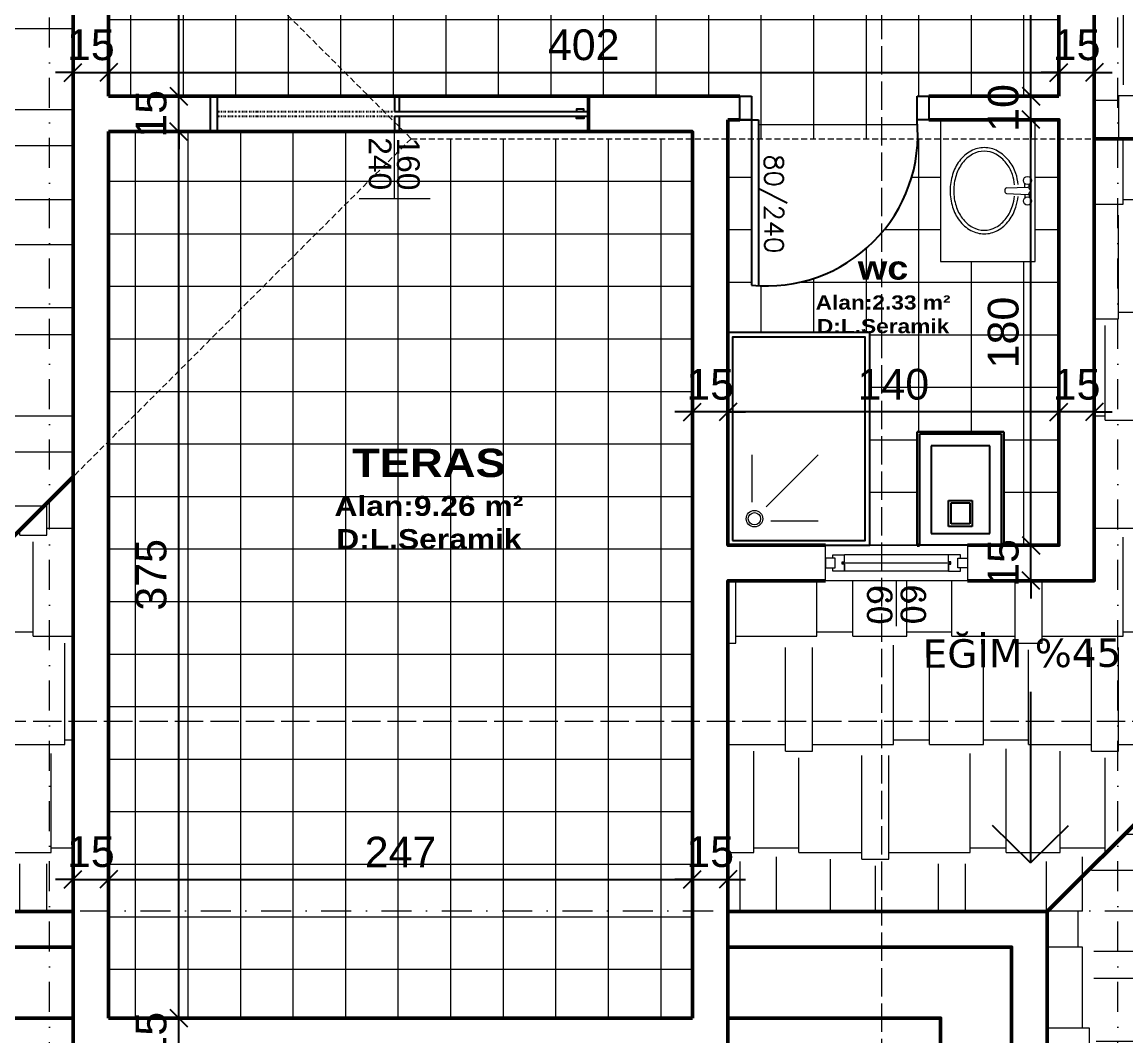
# Model space of a CAD drawing. Header units: millimetres. Extents: x 14753 to 45183, y 5640 to 19518.
# Drawn here: x 23645.9 to 24112.8, y 18439 to 18867.9 of the extents above; entities that cross this region are included whole.
import ezdxf

# ---------------------------------------------------------------- set-up
doc = ezdxf.new("R2010")
doc.units = ezdxf.units.MM
for name, pattern in [('ACAD_ISO02W100', [15, 12, -3]), ('Dash dot', [1.4, 0.6, -0.4, 0, -0.4]), ('DASHDOT', [25.4, 12.7, -6.35, 0, -6.35]), ('HIDDEN', [0.375, 0.25, -0.125])]:
    doc.linetypes.add(name, pattern=pattern)
for name, color, linetype, lineweight in [('Duvar', 1, 'Continuous', 50), ('GORUNUS_6_TWA', 69, 'Continuous', 9), ('Görüneyen', 250, 'HIDDEN', 0), ('k aks', 44, 'DASHDOT', 18), ('k dis olcu', 43, 'Continuous', 18), ('k ic olcu', 254, 'Continuous', 18), ('k pencere', 4, 'Continuous', 25), ('k tarama', 252, 'Continuous', 9), ('k ıslak mekan tarama', 252, 'Continuous', 9), ('kesiklii çizgi', 244, 'ACAD_ISO02W100', 5)]:
    doc.layers.add(name, color=color, linetype=linetype, lineweight=lineweight)
for name, color, linetype in [('kapı', 11, 'Continuous'), ('pencere', 2, 'Continuous'), ('Standart', 7, 'Continuous'), ('tefriş', 140, 'Continuous'), ('YAzı', 7, 'Continuous')]:
    doc.layers.add(name, color=color, linetype=linetype)
doc.styles.add('OLCU', font='romans.shx')
doc.styles.add('ROMANT', font='arial.ttf', dxfattribs={"width": 0.8, "height": 0.125})
doc.styles.get("Standard").update_dxf_attribs({"font": 'arial.ttf'})
doc.styles.add('TCOMPLEX', font='complex.shx')
doc.styles.add('Vaziyet Yazı', font='bgothm.ttf', dxfattribs={"height": 25})
doc.dimstyles.new('icolcu', dxfattribs={"dimtxt": 13, "dimasz": 7.5, "dimexe": 5, "dimexo": 5, "dimgap": 5, "dimtad": 1, "dimdec": 0, "dimtxsty": 'Standard', "dimblk": 'OBLIQUE', "dimcen": 2.5, "dimdle": 5, "dimclrd": 256, "dimclre": 256, "dimclrt": 256, "dimadec": 4, "dimazin": 0, "dimtfac": 1, "dimtdec": 0, "dimtix": 1, "dimtmove": 2, "dimatfit": 3, "dimldrblk": 'OBLIQUE', "dimfxl": 1, "dimarcsym": 0})
doc.dimstyles.new('icölcü', dxfattribs={"dimtxt": 12, "dimasz": 5, "dimexe": 1.25, "dimexo": 0.625, "dimgap": 5, "dimtad": 1, "dimdec": 0, "dimtxsty": 'Standard', "dimblk": 'ARCHTICK', "dimcen": -10, "dimse1": 1, "dimse2": 1, "dimadec": 0, "dimazin": 0, "dimtfac": 1, "dimtdec": 0, "dimtix": 1, "dimtmove": 0, "dimatfit": 3, "dimldrblk": 'ARCHTICK', "dimfxl": 1, "dimarcsym": 0})

# ---------------------------------------------------------------- blocks, each defined once
blk = doc.blocks.new('160-240')
at = {"layer": 'pencere', "lineweight": 20}
for p, q in [((19659.09, 13496.07), (19629.09, 13496.07)), ((19644.09, 13496.07), (19644.09, 13467.76))]:
    blk.add_line(p, q, dxfattribs=at)
at = {"layer": 'pencere', "lineweight": 25}
for p, q in [((19642.09, 13461.26), (19642.09, 13467.76)), ((19722.09, 13467.76), (19642.09, 13467.76)), ((19644.09, 13461.26), (19644.09, 13467.76)), ((19717.09, 13467.76), (19722.09, 13467.76)), ((19719.09, 13452.76), (19719.09, 13467.76)), ((19722.09, 13452.76), (19722.09, 13467.76)), ((19644.09, 13461.26), (19562.09, 13461.26)), ((19562.09, 13459.26), (19562.09, 13461.26)), ((19644.09, 13459.26), (19562.09, 13459.26)), ((19642.09, 13452.76), (19642.09, 13459.26)), ((19644.09, 13452.76), (19644.09, 13459.26)), ((19722.09, 13452.76), (19642.09, 13452.76)), ((19717.09, 13452.76), (19722.09, 13452.76))]:
    blk.add_line(p, q, dxfattribs=at)
at = {"layer": 'pencere', "linetype": 'Dash dot', "lineweight": 25}
for p, q in [((19719.09, 13461.26), (19644.09, 13461.26)), ((19719.09, 13459.26), (19644.09, 13459.26))]:
    blk.add_line(p, q, dxfattribs=at)
at = {"layer": 'pencere', "lineweight": 25}
for points in [[(19564.09, 13461.26), (19564.09, 13462.26), (19567.09, 13462.26), (19567.09, 13461.26)], [(19564.09, 13459.26), (19564.09, 13458.26), (19567.09, 13458.26), (19567.09, 13459.26)]]:
    blk.add_lwpolyline(points, dxfattribs=at)
at = {"layer": 'pencere', "lineweight": 20, "style": 'ROMANT'}
for s, p in [('160', (19643.07, 13470.27)), ('240', (19655.03, 13470.17))]:
    blk.add_text(s, height=9.6, rotation=90, dxfattribs=at).set_placement(p)
blk = doc.blocks.new('KESİT')
at = {"layer": 'kesiklii çizgi', "color": 3}
for p, q in [((381060, 4552610), (381060, 4551290)), ((380281.07, 4551829.46), (381920, 4551829.46))]:
    blk.add_line(p, q, dxfattribs=at)
blk = doc.blocks.new('_ArchTick')
at = {"color": 0, "linetype": 'ByBlock', "const_width": 0.15}
blk.add_lwpolyline([(-0.5, -0.5), (0.5, 0.5)], dxfattribs=at)
blk = doc.blocks.new('*D440')
at = {"layer": 'Defpoints', "color": 0, "transparency": 16777216}
for p in [(23423.45, 19205.61), (23332.01, 18231.61), (24019.45, 18231.61)]:
    blk.add_point(p, dxfattribs=at)
at = {"layer": 'k dis olcu', "color": 0, "lineweight": -2, "transparency": 16777216}
blk.add_line((23332.01, 19205.61), (23332.01, 18231.61), dxfattribs=at)
at = {"layer": 'k dis olcu', "color": 0, "lineweight": -2, "transparency": 16777216, "xscale": 5, "yscale": 5, "zscale": 5}
for p, rotation in [((23332.01, 19205.61), 90), ((23332.01, 18231.61), 270)]:
    blk.add_blockref('_ArchTick', p, dxfattribs=dict(at, rotation=rotation))
at = {"layer": 'k dis olcu', "color": 0, "transparency": 16777216, "insert": (23320.88, 18718.61), "char_height": 12, "attachment_point": 5, "rotation": 90}
blk.add_mtext('974', dxfattribs=at)
blk = doc.blocks.new('*D452')
at = {"layer": 'Defpoints', "color": 0, "transparency": 16777216}
for p in [(23725.45, 18821.61), (23423.45, 18431.61), (23725.45, 18207.73)]:
    blk.add_point(p, dxfattribs=at)
at = {"layer": 'k dis olcu', "color": 0, "lineweight": -2, "transparency": 16777216}
blk.add_line((23423.45, 18207.73), (23725.45, 18207.73), dxfattribs=at)
at = {"layer": 'k dis olcu', "color": 0, "lineweight": -2, "transparency": 16777216, "xscale": 5, "yscale": 5, "zscale": 5, "rotation": 180}
blk.add_blockref('_ArchTick', (23423.45, 18207.73), dxfattribs=at)
at = {"layer": 'k dis olcu', "color": 0, "lineweight": -2, "transparency": 16777216, "xscale": 5, "yscale": 5, "zscale": 5}
blk.add_blockref('_ArchTick', (23725.45, 18207.73), dxfattribs=at)
at = {"layer": 'k dis olcu', "color": 0, "transparency": 16777216, "insert": (23574.45, 18218.86), "char_height": 12, "attachment_point": 5}
blk.add_mtext('302', dxfattribs=at)
blk = doc.blocks.new('*D453')
at = {"layer": 'Defpoints', "color": 0, "transparency": 16777216}
for p in [(23725.45, 18821.61), (23885.45, 18821.61), (23885.45, 18207.73)]:
    blk.add_point(p, dxfattribs=at)
at = {"layer": 'k dis olcu', "color": 0, "lineweight": -2, "transparency": 16777216}
blk.add_line((23725.45, 18207.73), (23885.45, 18207.73), dxfattribs=at)
at = {"layer": 'k dis olcu', "color": 0, "lineweight": -2, "transparency": 16777216, "xscale": 5, "yscale": 5, "zscale": 5, "rotation": 180}
blk.add_blockref('_ArchTick', (23725.45, 18207.73), dxfattribs=at)
at = {"layer": 'k dis olcu', "color": 0, "lineweight": -2, "transparency": 16777216, "xscale": 5, "yscale": 5, "zscale": 5}
blk.add_blockref('_ArchTick', (23885.45, 18207.73), dxfattribs=at)
at = {"layer": 'k dis olcu', "color": 0, "transparency": 16777216, "insert": (23805.45, 18218.86), "char_height": 12, "attachment_point": 5}
blk.add_mtext('160', dxfattribs=at)
blk = doc.blocks.new('_Oblique')
at = {"color": 0, "linetype": 'ByBlock', "lineweight": -2}
blk.add_line((-0.5, -0.5), (0.5, 0.5), dxfattribs=at)
blk = doc.blocks.new('*D454')
at = {"layer": 'Defpoints', "color": 0, "transparency": 16777216}
for p in [(23712.16, 18446.61), (23721.45, 18446.61), (23721.45, 18431.61)]:
    blk.add_point(p, dxfattribs=at)
at = {"layer": 'k ic olcu', "lineweight": -2, "transparency": 16777216}
for p, q in [((23712.16, 18446.61), (23712.16, 18454.11)), ((23716.45, 18446.61), (23707.16, 18446.61)), ((23712.16, 18431.61), (23712.16, 18446.61)), ((23716.45, 18431.61), (23707.16, 18431.61)), ((23712.16, 18431.61), (23712.16, 18424.11))]:
    blk.add_line(p, q, dxfattribs=at)
at = {"layer": 'k ic olcu', "lineweight": -2, "transparency": 16777216, "xscale": 7.5, "yscale": 7.5, "zscale": 7.5}
for p, rotation in [((23712.16, 18446.61), 270), ((23712.16, 18431.61), 90)]:
    blk.add_blockref('_Oblique', p, dxfattribs=dict(at, rotation=rotation))
at = {"layer": 'k ic olcu', "transparency": 16777216, "insert": (23700.52, 18439.11), "char_height": 13, "attachment_point": 5, "rotation": 90}
blk.add_mtext('15', dxfattribs=at)
blk = doc.blocks.new('*D455')
at = {"layer": 'Defpoints', "color": 0, "transparency": 16777216}
for p in [(23712.16, 18821.61), (23712.16, 18821.61), (23721.45, 18446.61)]:
    blk.add_point(p, dxfattribs=at)
at = {"layer": 'k ic olcu', "lineweight": -2, "transparency": 16777216}
for p, q in [((23712.16, 18441.61), (23712.16, 18826.61)), ((23716.45, 18446.61), (23707.16, 18446.61))]:
    blk.add_line(p, q, dxfattribs=at)
at = {"layer": 'k ic olcu', "lineweight": -2, "transparency": 16777216, "xscale": 7.5, "yscale": 7.5, "zscale": 7.5}
for p, rotation in [((23712.16, 18821.61), 90), ((23712.16, 18446.61), 270)]:
    blk.add_blockref('_Oblique', p, dxfattribs=dict(at, rotation=rotation))
at = {"layer": 'k ic olcu', "transparency": 16777216, "insert": (23700.52, 18634.11), "char_height": 13, "attachment_point": 5, "rotation": 90}
blk.add_mtext('375', dxfattribs=at)
blk = doc.blocks.new('*D456')
at = {"layer": 'Defpoints', "color": 0, "transparency": 16777216}
for p in [(23667.45, 18505.28), (23682.45, 18505.28), (23682.45, 18505.28)]:
    blk.add_point(p, dxfattribs=at)
at = {"layer": 'k ic olcu', "lineweight": -2, "transparency": 16777216}
for p, q in [((23667.45, 18505.28), (23659.95, 18505.28)), ((23667.45, 18505.28), (23682.45, 18505.28)), ((23682.45, 18505.28), (23689.95, 18505.28))]:
    blk.add_line(p, q, dxfattribs=at)
at = {"layer": 'k ic olcu', "lineweight": -2, "transparency": 16777216, "xscale": 7.5, "yscale": 7.5, "zscale": 7.5}
blk.add_blockref('_Oblique', (23667.45, 18505.28), dxfattribs=at)
at = {"layer": 'k ic olcu', "lineweight": -2, "transparency": 16777216, "xscale": 7.5, "yscale": 7.5, "zscale": 7.5, "rotation": 180}
blk.add_blockref('_Oblique', (23682.45, 18505.28), dxfattribs=at)
at = {"layer": 'k ic olcu', "transparency": 16777216, "insert": (23674.95, 18516.92), "char_height": 13, "attachment_point": 5}
blk.add_mtext('15', dxfattribs=at)
blk = doc.blocks.new('*D457')
at = {"layer": 'Defpoints', "color": 0, "transparency": 16777216}
for p in [(23682.45, 18505.28), (23929.45, 18505.28), (23929.45, 18505.28)]:
    blk.add_point(p, dxfattribs=at)
at = {"layer": 'k ic olcu', "lineweight": -2, "transparency": 16777216}
blk.add_line((23677.45, 18505.28), (23934.45, 18505.28), dxfattribs=at)
at = {"layer": 'k ic olcu', "lineweight": -2, "transparency": 16777216, "xscale": 7.5, "yscale": 7.5, "zscale": 7.5, "rotation": 180}
blk.add_blockref('_Oblique', (23682.45, 18505.28), dxfattribs=at)
at = {"layer": 'k ic olcu', "lineweight": -2, "transparency": 16777216, "xscale": 7.5, "yscale": 7.5, "zscale": 7.5}
blk.add_blockref('_Oblique', (23929.45, 18505.28), dxfattribs=at)
at = {"layer": 'k ic olcu', "transparency": 16777216, "insert": (23805.95, 18516.81), "char_height": 13, "attachment_point": 5}
blk.add_mtext('247', dxfattribs=at)
blk = doc.blocks.new('*D458')
at = {"layer": 'Defpoints', "color": 0, "transparency": 16777216}
for p in [(23929.45, 18505.28), (23944.45, 18505.28), (23944.45, 18505.28)]:
    blk.add_point(p, dxfattribs=at)
at = {"layer": 'k ic olcu', "lineweight": -2, "transparency": 16777216}
for p, q in [((23929.45, 18505.28), (23921.95, 18505.28)), ((23929.45, 18505.28), (23944.45, 18505.28)), ((23944.45, 18505.28), (23951.95, 18505.28))]:
    blk.add_line(p, q, dxfattribs=at)
at = {"layer": 'k ic olcu', "lineweight": -2, "transparency": 16777216, "xscale": 7.5, "yscale": 7.5, "zscale": 7.5}
blk.add_blockref('_Oblique', (23929.45, 18505.28), dxfattribs=at)
at = {"layer": 'k ic olcu', "lineweight": -2, "transparency": 16777216, "xscale": 7.5, "yscale": 7.5, "zscale": 7.5, "rotation": 180}
blk.add_blockref('_Oblique', (23944.45, 18505.28), dxfattribs=at)
at = {"layer": 'k ic olcu', "transparency": 16777216, "insert": (23936.95, 18516.92), "char_height": 13, "attachment_point": 5}
blk.add_mtext('15', dxfattribs=at)
blk = doc.blocks.new('klozet gömme')
at = {"layer": 'tefriş'}
for p, q in [((19944.26, 5886.89), (19992.26, 5886.89)), ((19992.26, 5886.89), (19944.26, 5886.89)), ((19944.26, 5886.89), (19944.26, 5850.13)), ((19944.26, 5885.89), (19991.26, 5885.89)), ((19991.26, 5885.89), (19991.26, 5851.13)), ((19992.26, 5886.89), (19992.26, 5850.13)), ((19992.26, 5850.13), (19992.26, 5886.89)), ((19949.26, 5856.13), (19949.26, 5880.89)), ((19949.26, 5880.89), (19986.26, 5880.89)), ((19986.26, 5880.89), (19986.26, 5856.13)), ((19963.26, 5873.51), (19952.26, 5873.51)), ((19952.26, 5873.51), (19952.26, 5863.51)), ((19962.26, 5872.51), (19953.26, 5872.51)), ((19953.26, 5872.51), (19953.26, 5864.51)), ((19962.26, 5864.51), (19962.26, 5872.51)), ((19963.26, 5863.51), (19963.26, 5873.51)), ((19952.26, 5863.51), (19963.26, 5863.51)), ((19953.26, 5864.51), (19962.26, 5864.51)), ((19986.26, 5856.13), (19949.26, 5856.13)), ((19991.26, 5851.13), (19944.26, 5851.13)), ((19992.26, 5850.13), (19944.26, 5850.13)), ((19944.26, 5850.13), (19992.26, 5850.13))]:
    blk.add_line(p, q, dxfattribs=at)
blk = doc.blocks.new('r')
at = {"layer": 'tefriş', "lineweight": 15}
for p, q in [((10636.89, 5007.47), (10645.93, 5007.78)), ((10644.59, 5007.93), (10644.59, 5008.99)), ((10646.48, 5007.7), (10646.48, 5008.84)), ((10636.89, 5005.03), (10645.93, 5004.72)), ((10644.59, 5004.57), (10644.59, 5003.51)), ((10646.48, 5004.8), (10646.48, 5003.66))]:
    blk.add_line(p, q, dxfattribs=at)
blk.add_lwpolyline([(10609, 4976.27), (10649, 4976.27), (10649, 5036.27), (10609, 5036.27)], close=True, dxfattribs=at)
for centre in [(10645.75, 5010.58), (10645.75, 5001.91)]:
    blk.add_circle(centre, 1.75, dxfattribs=at)
for centre, radius, start, end in [((10627.45, 5012.8), 11.69, 90, 118.9112), ((10627.45, 5012.8), 11.69, 61.0888, 90), ((10629.19, 5009.65), 15.29, 118.9112, 143.1301), ((10629.19, 5009.65), 13.77, 118.9112, 143.1301), ((10627.45, 5012.8), 10.17, 90, 118.9112), ((10627.45, 5012.8), 10.17, 61.0888, 90), ((10625.71, 5009.65), 13.77, 36.8699, 61.0888), ((10625.71, 5009.65), 15.29, 37.0039, 61.0888), ((10631.93, 5007.59), 18.72, 143.1301, 162.7421), ((10631.93, 5007.59), 17.2, 143.1301, 162.7421), ((10625.1, 5008.31), 15.08, 18.6122, 39.5588), ((10625.1, 5008.31), 16.6, 18.5498, 39.436), ((10636.25, 5006.25), 23.24, 162.7421, 180), ((10636.25, 5006.25), 21.72, 162.7421, 180), ((10618.65, 5006.67), 21.72, 5.4615, 17.2579), ((10618.65, 5006.67), 23.24, 5.4615, 17.3019), ((10636.25, 5006.25), 23.24, 180, 197.2579), ((10636.25, 5006.25), 21.72, 180, 197.2579), ((10637.36, 5006.34), 1.22, 112.2307, 182.4244), ((10637.36, 5006.16), 1.22, 177.5756, 247.7693), ((10645.47, 5006.64), 1.22, 357.5756, 67.7693), ((10645.47, 5005.85), 1.22, 292.2307, 2.4244), ((10618.65, 5006.25), 21.72, 342.7421, 353.8556), ((10618.65, 5006.25), 23.24, 342.7421, 353.8556), ((10631.93, 5004.91), 18.72, 197.2579, 216.8699), ((10631.93, 5004.91), 17.2, 197.2579, 216.8699), ((10622.97, 5004.91), 17.2, 323.1301, 342.7421), ((10622.97, 5004.91), 18.72, 323.1301, 342.7421), ((10629.19, 5002.85), 15.29, 216.8699, 241.0888), ((10629.19, 5002.85), 13.77, 216.8699, 241.0888), ((10625.71, 5002.85), 13.77, 298.9112, 323.1301), ((10625.71, 5002.85), 15.29, 298.9112, 323.1301), ((10627.45, 4999.7), 11.69, 241.0888, 270), ((10627.45, 4999.7), 10.17, 241.0888, 270), ((10627.45, 4999.7), 10.17, 270, 298.9112), ((10627.45, 4999.7), 11.69, 270, 298.9112)]:
    blk.add_arc(centre, radius, start, end, dxfattribs=at)
blk = doc.blocks.new('n')
at = {"layer": 'GORUNUS_6_TWA', "color": 2, "linetype": 'Continuous', "ltscale": 0.02}
for p, q in [((10612.34, 4853.55), (10568.34, 4853.55)), ((10567.34, 4850.05), (10613.34, 4850.05)), ((10612.34, 4846.55), (10568.34, 4846.55)), ((10590.34, 4823.37), (10590.34, 4842.55))]:
    blk.add_line(p, q, dxfattribs=at)
blk.add_lwpolyline([(10620.34, 4842.55), (10560.34, 4842.55), (10560.34, 4857.55), (10620.34, 4857.55)], close=True, dxfattribs=at)
for points in [[(10560.34, 4848.05), (10564.34, 4848.05), (10564.34, 4852.05), (10560.34, 4852.05), (10560.34, 4848.05)], [(10563.34, 4852.05), (10563.34, 4853.55), (10568.34, 4853.55), (10568.34, 4853.55)], [(10568.34, 4849.55), (10568.34, 4846.55), (10568.34, 4846.55), (10568.34, 4849.55), (10567.34, 4849.55), (10567.34, 4850.55), (10568.34, 4850.55), (10568.34, 4853.55)], [(10617.34, 4852.05), (10617.34, 4853.55), (10612.34, 4853.55), (10612.34, 4853.55)], [(10612.34, 4849.55), (10612.34, 4846.55), (10612.34, 4846.55), (10612.34, 4849.55), (10613.34, 4849.55), (10613.34, 4850.55), (10612.34, 4850.55), (10612.34, 4853.55)], [(10620.34, 4848.05), (10616.34, 4848.05), (10616.34, 4852.05), (10620.34, 4852.05), (10620.34, 4848.05)], [(10568.34, 4846.55), (10563.34, 4846.55), (10563.34, 4848.05)], [(10612.34, 4846.55), (10617.34, 4846.55), (10617.34, 4848.05)]]:
    blk.add_lwpolyline(points, dxfattribs=at)
at = {"layer": 'GORUNUS_6_TWA', "color": 2, "linetype": 'Continuous', "ltscale": 0.02, "style": 'TCOMPLEX'}
for p in [(10578.23, 4840.81), (10592.4, 4840.97)]:
    blk.add_text('60', height=10, rotation=270, dxfattribs=at).set_placement(p)
blk = doc.blocks.new('KASA-2')
for p, q in [((-0.5, -0.5), (-0.5, 0.5)), ((-0.5, 0.5), (0.5, 0.5)), ((0.5, 0.5), (0.5, -0.5)), ((0.5, -0.5), (-0.5, -0.5))]:
    blk.add_line(p, q)
blk = doc.blocks.new('80 lık kapı 2')
at = {"layer": 'kapı'}
for p, q in [((4385.24, 2276.43), (4393.19, 2276.43)), ((4390.24, 2276.43), (4393.19, 2276.43)), ((4390.24, 2276.43), (4390.24, 2206.43)), ((4393.19, 2276.43), (4393.19, 2206.48))]:
    blk.add_line(p, q, dxfattribs=at)
blk.add_arc((4396.56, 2270.11), 64, 264.3355, 5.6645, dxfattribs=at)
at = {"layer": 'kapı', "xscale": 5, "yscale": 10, "zscale": 5, "rotation": 180}
for p in [(4387.74, 2281.43), (4462.74, 2281.43)]:
    blk.add_blockref('KASA-2', p, dxfattribs=at)
at = {"layer": 'kapı', "style": 'OLCU'}
blk.add_text('80/240', height=8, rotation=270, dxfattribs=at).set_placement((4395.74, 2261.77))
blk = doc.blocks.new('*D557')
at = {"layer": 'Defpoints', "color": 0, "transparency": 16777216}
for p in [(23885.45, 18821.61), (23985.78, 18631.61), (23985.78, 18207.73)]:
    blk.add_point(p, dxfattribs=at)
at = {"layer": 'k dis olcu', "color": 0, "lineweight": -2, "transparency": 16777216}
blk.add_line((23885.45, 18207.73), (23985.78, 18207.73), dxfattribs=at)
at = {"layer": 'k dis olcu', "color": 0, "lineweight": -2, "transparency": 16777216, "xscale": 5, "yscale": 5, "zscale": 5, "rotation": 180}
blk.add_blockref('_ArchTick', (23885.45, 18207.73), dxfattribs=at)
at = {"layer": 'k dis olcu', "color": 0, "lineweight": -2, "transparency": 16777216, "xscale": 5, "yscale": 5, "zscale": 5}
blk.add_blockref('_ArchTick', (23985.78, 18207.73), dxfattribs=at)
at = {"layer": 'k dis olcu', "color": 0, "transparency": 16777216, "insert": (23935.61, 18218.86), "char_height": 12, "attachment_point": 5}
blk.add_mtext('100', dxfattribs=at)
blk = doc.blocks.new('*D558')
at = {"layer": 'Defpoints', "color": 0, "transparency": 16777216}
for p in [(23985.78, 18631.61), (24045.78, 18631.61), (24045.78, 18207.73)]:
    blk.add_point(p, dxfattribs=at)
at = {"layer": 'k dis olcu', "color": 0, "lineweight": -2, "transparency": 16777216}
blk.add_line((23985.78, 18207.73), (24045.78, 18207.73), dxfattribs=at)
at = {"layer": 'k dis olcu', "color": 0, "lineweight": -2, "transparency": 16777216, "xscale": 5, "yscale": 5, "zscale": 5, "rotation": 180}
blk.add_blockref('_ArchTick', (23985.78, 18207.73), dxfattribs=at)
at = {"layer": 'k dis olcu', "color": 0, "lineweight": -2, "transparency": 16777216, "xscale": 5, "yscale": 5, "zscale": 5}
blk.add_blockref('_ArchTick', (24045.78, 18207.73), dxfattribs=at)
at = {"layer": 'k dis olcu', "color": 0, "transparency": 16777216, "insert": (24015.78, 18218.86), "char_height": 12, "attachment_point": 5}
blk.add_mtext('60', dxfattribs=at)
blk = doc.blocks.new('*D559')
at = {"layer": 'Defpoints', "color": 0, "transparency": 16777216}
for p in [(24045.78, 18631.61), (24099.45, 18631.61), (24099.45, 18207.73)]:
    blk.add_point(p, dxfattribs=at)
at = {"layer": 'k dis olcu', "color": 0, "lineweight": -2, "transparency": 16777216}
blk.add_line((24045.78, 18207.73), (24099.45, 18207.73), dxfattribs=at)
at = {"layer": 'k dis olcu', "color": 0, "lineweight": -2, "transparency": 16777216, "xscale": 5, "yscale": 5, "zscale": 5, "rotation": 180}
blk.add_blockref('_ArchTick', (24045.78, 18207.73), dxfattribs=at)
at = {"layer": 'k dis olcu', "color": 0, "lineweight": -2, "transparency": 16777216, "xscale": 5, "yscale": 5, "zscale": 5}
blk.add_blockref('_ArchTick', (24099.45, 18207.73), dxfattribs=at)
at = {"layer": 'k dis olcu', "color": 0, "transparency": 16777216, "insert": (24072.61, 18218.83), "char_height": 12, "attachment_point": 5}
blk.add_mtext('54', dxfattribs=at)
blk = doc.blocks.new('*D560')
at = {"layer": 'Defpoints', "color": 0, "transparency": 16777216}
for p in [(24099.45, 18631.61), (24619.45, 18231.61), (24619.45, 18207.73)]:
    blk.add_point(p, dxfattribs=at)
at = {"layer": 'k dis olcu', "color": 0, "lineweight": -2, "transparency": 16777216}
blk.add_line((24099.45, 18207.73), (24619.45, 18207.73), dxfattribs=at)
at = {"layer": 'k dis olcu', "color": 0, "lineweight": -2, "transparency": 16777216, "xscale": 5, "yscale": 5, "zscale": 5, "rotation": 180}
blk.add_blockref('_ArchTick', (24099.45, 18207.73), dxfattribs=at)
at = {"layer": 'k dis olcu', "color": 0, "lineweight": -2, "transparency": 16777216, "xscale": 5, "yscale": 5, "zscale": 5}
blk.add_blockref('_ArchTick', (24619.45, 18207.73), dxfattribs=at)
at = {"layer": 'k dis olcu', "color": 0, "transparency": 16777216, "insert": (24359.45, 18218.86), "char_height": 12, "attachment_point": 5}
blk.add_mtext('520', dxfattribs=at)
blk = doc.blocks.new('*D625')
at = {"layer": 'Defpoints', "color": 0, "transparency": 16777216}
for p in [(23712.16, 18836.61), (23725.45, 18836.61), (23712.16, 18821.61)]:
    blk.add_point(p, dxfattribs=at)
at = {"layer": 'k ic olcu', "lineweight": -2, "transparency": 16777216}
for p, q in [((23712.16, 18836.61), (23712.16, 18844.11)), ((23720.45, 18836.61), (23707.16, 18836.61)), ((23712.16, 18821.61), (23712.16, 18836.61)), ((23712.16, 18821.61), (23712.16, 18814.11))]:
    blk.add_line(p, q, dxfattribs=at)
at = {"layer": 'k ic olcu', "lineweight": -2, "transparency": 16777216, "xscale": 7.5, "yscale": 7.5, "zscale": 7.5}
for p, rotation in [((23712.16, 18836.61), 270), ((23712.16, 18821.61), 90)]:
    blk.add_blockref('_Oblique', p, dxfattribs=dict(at, rotation=rotation))
at = {"layer": 'k ic olcu', "transparency": 16777216, "insert": (23700.52, 18829.11), "char_height": 13, "attachment_point": 5, "rotation": 90}
blk.add_mtext('15', dxfattribs=at)
blk = doc.blocks.new('*D626')
at = {"layer": 'Defpoints', "color": 0, "transparency": 16777216}
for p in [(23711.18, 18956.61), (23712.16, 18956.61), (23725.45, 18836.61)]:
    blk.add_point(p, dxfattribs=at)
at = {"layer": 'k ic olcu', "lineweight": -2, "transparency": 16777216}
for p, q in [((23712.16, 18831.61), (23712.16, 18961.61)), ((23716.18, 18956.61), (23717.16, 18956.61)), ((23720.45, 18836.61), (23707.16, 18836.61))]:
    blk.add_line(p, q, dxfattribs=at)
at = {"layer": 'k ic olcu', "lineweight": -2, "transparency": 16777216, "xscale": 7.5, "yscale": 7.5, "zscale": 7.5}
for p, rotation in [((23712.16, 18956.61), 90), ((23712.16, 18836.61), 270)]:
    blk.add_blockref('_Oblique', p, dxfattribs=dict(at, rotation=rotation))
at = {"layer": 'k ic olcu', "transparency": 16777216, "insert": (23700.52, 18896.61), "char_height": 13, "attachment_point": 5, "rotation": 90}
blk.add_mtext('120', dxfattribs=at)
blk = doc.blocks.new('*D627')
at = {"layer": 'Defpoints', "color": 0, "transparency": 16777216}
for p in [(23667.45, 18861.7), (23682.45, 18861.7), (23682.45, 18846.61)]:
    blk.add_point(p, dxfattribs=at)
at = {"layer": 'k ic olcu', "lineweight": -2, "transparency": 16777216}
for p, q in [((23667.45, 18856.7), (23667.45, 18841.61)), ((23682.45, 18856.7), (23682.45, 18841.61)), ((23667.45, 18846.61), (23659.95, 18846.61)), ((23667.45, 18846.61), (23682.45, 18846.61)), ((23682.45, 18846.61), (23689.95, 18846.61))]:
    blk.add_line(p, q, dxfattribs=at)
at = {"layer": 'k ic olcu', "lineweight": -2, "transparency": 16777216, "xscale": 7.5, "yscale": 7.5, "zscale": 7.5}
blk.add_blockref('_Oblique', (23667.45, 18846.61), dxfattribs=at)
at = {"layer": 'k ic olcu', "lineweight": -2, "transparency": 16777216, "xscale": 7.5, "yscale": 7.5, "zscale": 7.5, "rotation": 180}
blk.add_blockref('_Oblique', (23682.45, 18846.61), dxfattribs=at)
at = {"layer": 'k ic olcu', "transparency": 16777216, "insert": (23674.95, 18858.25), "char_height": 13, "attachment_point": 5}
blk.add_mtext('15', dxfattribs=at)
blk = doc.blocks.new('*D628')
at = {"layer": 'Defpoints', "color": 0, "transparency": 16777216}
for p in [(23682.45, 18861.7), (24084.45, 18846.61), (24084.45, 18846.61)]:
    blk.add_point(p, dxfattribs=at)
at = {"layer": 'k ic olcu', "lineweight": -2, "transparency": 16777216}
for p, q in [((23682.45, 18856.7), (23682.45, 18841.61)), ((23677.45, 18846.61), (24089.45, 18846.61))]:
    blk.add_line(p, q, dxfattribs=at)
at = {"layer": 'k ic olcu', "lineweight": -2, "transparency": 16777216, "xscale": 7.5, "yscale": 7.5, "zscale": 7.5, "rotation": 180}
blk.add_blockref('_Oblique', (23682.45, 18846.61), dxfattribs=at)
at = {"layer": 'k ic olcu', "lineweight": -2, "transparency": 16777216, "xscale": 7.5, "yscale": 7.5, "zscale": 7.5}
blk.add_blockref('_Oblique', (24084.45, 18846.61), dxfattribs=at)
at = {"layer": 'k ic olcu', "transparency": 16777216, "insert": (23883.45, 18858.25), "char_height": 13, "attachment_point": 5}
blk.add_mtext('402', dxfattribs=at)
blk = doc.blocks.new('*D629')
at = {"layer": 'Defpoints', "color": 0, "transparency": 16777216}
for p in [(24084.45, 18846.61), (24099.45, 18846.61), (24099.45, 18846.61)]:
    blk.add_point(p, dxfattribs=at)
at = {"layer": 'k ic olcu', "lineweight": -2, "transparency": 16777216}
for p, q in [((24084.45, 18846.61), (24076.95, 18846.61)), ((24084.45, 18846.61), (24099.45, 18846.61)), ((24099.45, 18846.61), (24106.95, 18846.61))]:
    blk.add_line(p, q, dxfattribs=at)
at = {"layer": 'k ic olcu', "lineweight": -2, "transparency": 16777216, "xscale": 7.5, "yscale": 7.5, "zscale": 7.5}
blk.add_blockref('_Oblique', (24084.45, 18846.61), dxfattribs=at)
at = {"layer": 'k ic olcu', "lineweight": -2, "transparency": 16777216, "xscale": 7.5, "yscale": 7.5, "zscale": 7.5, "rotation": 180}
blk.add_blockref('_Oblique', (24099.45, 18846.61), dxfattribs=at)
at = {"layer": 'k ic olcu', "transparency": 16777216, "insert": (24091.95, 18858.25), "char_height": 13, "attachment_point": 5}
blk.add_mtext('15', dxfattribs=at)
blk = doc.blocks.new('*D630')
at = {"layer": 'Defpoints', "color": 0, "transparency": 16777216}
for p in [(24072.61, 18646.61), (24072.61, 18646.61), (24072.61, 18631.61)]:
    blk.add_point(p, dxfattribs=at)
at = {"layer": 'k ic olcu', "lineweight": -2, "transparency": 16777216}
for p, q in [((24072.61, 18646.61), (24072.61, 18654.11)), ((24072.61, 18631.61), (24072.61, 18646.61)), ((24067.61, 18631.61), (24067.61, 18631.61)), ((24072.61, 18631.61), (24072.61, 18624.11))]:
    blk.add_line(p, q, dxfattribs=at)
at = {"layer": 'k ic olcu', "lineweight": -2, "transparency": 16777216, "xscale": 7.5, "yscale": 7.5, "zscale": 7.5}
for p, rotation in [((24072.61, 18646.61), 270), ((24072.61, 18631.61), 90)]:
    blk.add_blockref('_Oblique', p, dxfattribs=dict(at, rotation=rotation))
at = {"layer": 'k ic olcu', "transparency": 16777216, "insert": (24060.98, 18639.11), "char_height": 13, "attachment_point": 5, "rotation": 90}
blk.add_mtext('15', dxfattribs=at)
blk = doc.blocks.new('*D631')
at = {"layer": 'Defpoints', "color": 0, "transparency": 16777216}
for p in [(24072.61, 18826.61), (24072.61, 18826.61), (24072.61, 18646.61)]:
    blk.add_point(p, dxfattribs=at)
at = {"layer": 'k ic olcu', "lineweight": -2, "transparency": 16777216}
blk.add_line((24072.61, 18641.61), (24072.61, 18831.61), dxfattribs=at)
at = {"layer": 'k ic olcu', "lineweight": -2, "transparency": 16777216, "xscale": 7.5, "yscale": 7.5, "zscale": 7.5}
for p, rotation in [((24072.61, 18826.61), 90), ((24072.61, 18646.61), 270)]:
    blk.add_blockref('_Oblique', p, dxfattribs=dict(at, rotation=rotation))
at = {"layer": 'k ic olcu', "transparency": 16777216, "insert": (24060.98, 18736.61), "char_height": 13, "attachment_point": 5, "rotation": 90}
blk.add_mtext('180', dxfattribs=at)
blk = doc.blocks.new('*D632')
at = {"layer": 'Defpoints', "color": 0, "transparency": 16777216}
for p in [(24072.61, 18836.61), (24072.61, 18836.61), (24072.61, 18826.61)]:
    blk.add_point(p, dxfattribs=at)
at = {"layer": 'k ic olcu', "lineweight": -2, "transparency": 16777216}
for p, q in [((24072.61, 18836.61), (24072.61, 18844.11)), ((24072.61, 18826.61), (24072.61, 18836.61)), ((24072.61, 18826.61), (24072.61, 18819.11))]:
    blk.add_line(p, q, dxfattribs=at)
at = {"layer": 'k ic olcu', "lineweight": -2, "transparency": 16777216, "xscale": 7.5, "yscale": 7.5, "zscale": 7.5}
for p, rotation in [((24072.61, 18836.61), 270), ((24072.61, 18826.61), 90)]:
    blk.add_blockref('_Oblique', p, dxfattribs=dict(at, rotation=rotation))
at = {"layer": 'k ic olcu', "transparency": 16777216, "insert": (24060.98, 18831.61), "char_height": 13, "attachment_point": 5, "rotation": 90}
blk.add_mtext('10', dxfattribs=at)
blk = doc.blocks.new('*D633')
at = {"layer": 'Defpoints', "color": 0, "transparency": 16777216}
for p in [(24072.61, 18956.61), (24072.61, 18956.61), (24072.61, 18836.61)]:
    blk.add_point(p, dxfattribs=at)
at = {"layer": 'k ic olcu', "lineweight": -2, "transparency": 16777216}
blk.add_line((24072.61, 18831.61), (24072.61, 18961.61), dxfattribs=at)
at = {"layer": 'k ic olcu', "lineweight": -2, "transparency": 16777216, "xscale": 7.5, "yscale": 7.5, "zscale": 7.5}
for p, rotation in [((24072.61, 18956.61), 90), ((24072.61, 18836.61), 270)]:
    blk.add_blockref('_Oblique', p, dxfattribs=dict(at, rotation=rotation))
at = {"layer": 'k ic olcu', "transparency": 16777216, "insert": (24060.98, 18896.61), "char_height": 13, "attachment_point": 5, "rotation": 90}
blk.add_mtext('120', dxfattribs=at)
blk = doc.blocks.new('*D638')
at = {"layer": 'Defpoints', "color": 0, "transparency": 16777216}
for p in [(24084.45, 18702.99), (24084.45, 18702.99), (24099.45, 18702.99)]:
    blk.add_point(p, dxfattribs=at)
at = {"layer": 'k ic olcu', "lineweight": -2, "transparency": 16777216}
for p, q in [((24084.45, 18702.99), (24076.95, 18702.99)), ((24099.45, 18702.99), (24084.45, 18702.99)), ((24099.45, 18702.99), (24106.95, 18702.99))]:
    blk.add_line(p, q, dxfattribs=at)
at = {"layer": 'k ic olcu', "lineweight": -2, "transparency": 16777216, "xscale": 7.5, "yscale": 7.5, "zscale": 7.5}
blk.add_blockref('_Oblique', (24084.45, 18702.99), dxfattribs=at)
at = {"layer": 'k ic olcu', "lineweight": -2, "transparency": 16777216, "xscale": 7.5, "yscale": 7.5, "zscale": 7.5, "rotation": 180}
blk.add_blockref('_Oblique', (24099.45, 18702.99), dxfattribs=at)
at = {"layer": 'k ic olcu', "transparency": 16777216, "insert": (24091.95, 18714.63), "char_height": 13, "attachment_point": 5}
blk.add_mtext('15', dxfattribs=at)
blk = doc.blocks.new('*D639')
at = {"layer": 'Defpoints', "color": 0, "transparency": 16777216}
for p in [(23944.45, 18702.99), (23944.45, 18702.99), (24084.45, 18702.99)]:
    blk.add_point(p, dxfattribs=at)
at = {"layer": 'k ic olcu', "lineweight": -2, "transparency": 16777216}
blk.add_line((24089.45, 18702.99), (23939.45, 18702.99), dxfattribs=at)
at = {"layer": 'k ic olcu', "lineweight": -2, "transparency": 16777216, "xscale": 7.5, "yscale": 7.5, "zscale": 7.5, "rotation": 180}
blk.add_blockref('_Oblique', (23944.45, 18702.99), dxfattribs=at)
at = {"layer": 'k ic olcu', "lineweight": -2, "transparency": 16777216, "xscale": 7.5, "yscale": 7.5, "zscale": 7.5}
blk.add_blockref('_Oblique', (24084.45, 18702.99), dxfattribs=at)
at = {"layer": 'k ic olcu', "transparency": 16777216, "insert": (24014.45, 18714.63), "char_height": 13, "attachment_point": 5}
blk.add_mtext('140', dxfattribs=at)
blk = doc.blocks.new('*D640')
at = {"layer": 'Defpoints', "color": 0, "transparency": 16777216}
for p in [(23929.45, 18702.99), (23929.45, 18702.99), (23944.45, 18702.99)]:
    blk.add_point(p, dxfattribs=at)
at = {"layer": 'k ic olcu', "lineweight": -2, "transparency": 16777216}
for p, q in [((23929.45, 18702.99), (23921.95, 18702.99)), ((23944.45, 18702.99), (23929.45, 18702.99)), ((23944.45, 18702.99), (23951.95, 18702.99))]:
    blk.add_line(p, q, dxfattribs=at)
at = {"layer": 'k ic olcu', "lineweight": -2, "transparency": 16777216, "xscale": 7.5, "yscale": 7.5, "zscale": 7.5}
blk.add_blockref('_Oblique', (23929.45, 18702.99), dxfattribs=at)
at = {"layer": 'k ic olcu', "lineweight": -2, "transparency": 16777216, "xscale": 7.5, "yscale": 7.5, "zscale": 7.5, "rotation": 180}
blk.add_blockref('_Oblique', (23944.45, 18702.99), dxfattribs=at)
at = {"layer": 'k ic olcu', "transparency": 16777216, "insert": (23936.95, 18714.63), "char_height": 13, "attachment_point": 5}
blk.add_mtext('15', dxfattribs=at)

msp = doc.modelspace()

# ---------------------------------------------------------------- hatches: boundary and pattern name
at = {"layer": 'k tarama'}
h = msp.add_hatch(dxfattribs=at)
h.set_pattern_fill('AR-RSHKE', color=256, scale=0.15, angle=180)
h.paths.add_polyline_path([(24559.45, 19145.61), (24109.45, 19145.61), (24109.45, 18956.61), (24099.45, 18956.61), (24099.45, 18818.61), (24232.45, 18818.61)])
h.paths.add_polyline_path([(23657.45, 19145.61), (23483.45, 19145.61), (23657.45, 18971.61)])
h = msp.add_hatch(dxfattribs=at)
h.set_pattern_fill('AR-RSHKE', color=256, scale=0.15, angle=270)
h.paths.add_polyline_path([(23667.45, 18956.61), (23657.45, 18956.61), (23657.45, 18971.61), (23483.45, 19145.61), (23483.45, 18836.61), (23483.45, 18491.61), (23667.45, 18675.61)])
h.paths.add_polyline_path([(24559.45, 19145.61), (24232.45, 18818.61), (24319.45, 18731.61), (24319.45, 18531.61), (24559.45, 18291.61), (24559.45, 18475.61)])
h.paths.add_polyline_path([(24514.45, 19055.61), (24514.45, 19095.61), (24554.45, 19095.61), (24554.45, 19055.61)], flags=16)
h = msp.add_hatch(dxfattribs=at)
h.set_pattern_fill('AR-RSHKE', color=256, scale=0.15)
h.paths.add_polyline_path([(24232.45, 18818.61), (24099.45, 18818.61), (24099.45, 18631.61), (24045.78, 18631.61), (24045.78, 18631.61), (23985.78, 18631.61), (23944.45, 18631.61), (23944.45, 18491.61), (24079.45, 18491.61), (24319.45, 18731.61)])
h.paths.add_polyline_path([(23667.45, 18675.61), (23483.45, 18491.61), (23667.45, 18491.61)])
h.paths.add_polyline_path([(23662.05, 18503.93), (23686.7, 18503.93), (23686.7, 18528.66), (23662.05, 18528.66)], flags=9)
h = msp.add_hatch(dxfattribs=at)
h.set_pattern_fill('AR-RSHKE', color=256, scale=0.15, angle=90)
h.paths.add_polyline_path([(24319.45, 18731.61), (24079.45, 18491.61), (24079.45, 18291.61), (24319.45, 18531.61)])
at = {"layer": 'k ıslak mekan tarama'}
h = msp.add_hatch(dxfattribs=at)
h.set_pattern_fill('NET', color=256, scale=7)
h.paths.add_polyline_path([(24009.45, 18956.61), (23964.45, 18956.61), (23964.45, 18983.61), (23964.45, 19010.61), (23937.45, 19010.61), (23910.45, 19010.61), (23883.45, 19010.61), (23856.45, 19010.61), (23829.45, 19010.61), (23802.45, 19010.61), (23802.45, 18983.61), (23802.45, 18956.61), (23682.45, 18956.61), (23682.45, 18946.61), (23792.45, 18836.61), (23805.45, 18836.61), (23949.45, 18836.61), (23954.45, 18836.61), (23954.45, 18826.61), (23957.4, 18826.61), (23957.4, 18818.61), (24009.45, 18818.61)])
h.paths.add_polyline_path([(23682.45, 18946.61), (23682.45, 18836.61), (23792.45, 18836.61)], flags=17)
h.paths.add_polyline_path([(24084.45, 18956.61), (24009.45, 18956.61), (24009.45, 18818.61), (24024.74, 18818.61, 0.031303), (24024.45, 18826.61), (24024.45, 18836.61), (24029.45, 18836.61), (24084.45, 18836.61)])
h.paths.add_polyline_path([(24084.45, 18818.61), (24074.44, 18818.61), (24074.44, 18766.61), (24034.44, 18766.61), (24034.44, 18818.61), (24024.74, 18818.61, -0.171672), (24009.45, 18778.76), (24009.45, 18646.61), (24024.45, 18646.61), (24024.45, 18694.61), (24061.2, 18694.61), (24061.2, 18646.61), (24084.45, 18646.61)])
h.paths.add_polyline_path([(24009.45, 18778.76, -0.24559), (23954.45, 18756.61), (23954.45, 18818.61), (23944.45, 18818.61), (23944.45, 18736.61), (24004.45, 18736.61), (24004.45, 18646.61), (24009.45, 18646.61)])
h.paths.add_polyline_path([(23716.05, 18937.15), (23734.3, 18937.15), (23734.3, 18951.34), (23716.05, 18951.34)], flags=24)
h = msp.add_hatch(dxfattribs=at)
h.set_pattern_fill('NET', color=256, scale=7)
h.set_pattern_definition([(0, (-362332.132, -4533257.227), (0, 22.225), []), (90, (-362332.132, -4533257.227), (-22.225, 1e-15), [])])
h.paths.add_polyline_path([(23929.45, 18818.61), (23810.45, 18818.61), (23682.45, 18690.61), (23682.45, 18446.61), (23929.45, 18446.61)])
h.paths.add_polyline_path([(23803.45, 18811.61), (23803.45, 18821.61), (23725.45, 18821.61), (23682.45, 18821.61), (23682.45, 18690.61)])
h.paths.add_polyline_path([(23789.89, 18821.65), (23789.89, 18794.37), (23804.6, 18794.37), (23804.6, 18821.65)], flags=9)

# ---------------------------------------------------------------- linework, layer by layer
at = {"layer": 'Duvar'}
for p, q in [((23682.45, 18836.61), (23682.45, 18956.61)), ((24084.45, 18956.61), (24084.45, 18836.61)), ((23682.45, 18846.61), (23682.45, 18836.61)), ((23885.45, 18821.61), (23885.45, 18836.61)), ((23885.45, 18836.61), (23885.45, 18821.61)), ((24084.45, 18836.61), (24029.45, 18836.61)), ((23944.45, 18826.61), (23949.45, 18826.61)), ((23929.45, 18821.61), (23682.45, 18821.61)), ((23929.45, 18671.61), (23929.45, 18821.61)), ((24099.45, 18818.61), (24232.45, 18818.61)), ((24079.45, 18491.61), (24319.45, 18731.61)), ((23667.45, 18675.61), (23483.45, 18491.61))]:
    msp.add_line(p, q, dxfattribs=at)
for points in [[(23667.45, 18446.61), (23438.45, 18446.61), (23438.45, 19190.61), (24604.45, 19190.61), (24604.45, 18475.61), (24604.45, 18246.61), (24034.45, 18246.61), (24034.45, 18446.61), (23944.45, 18446.61)], [(23667.45, 18476.61), (23468.45, 18476.61), (23468.45, 19160.61), (24574.45, 19160.61), (24574.45, 18475.61), (24574.45, 18276.61), (24064.45, 18276.61), (24064.45, 18476.61), (23944.45, 18476.61)], [(24045.78, 18631.61), (24099.45, 18631.61), (24099.45, 18956.61), (24109.45, 18956.61), (24109.45, 19145.61), (23657.45, 19145.61), (23657.45, 18956.61), (23667.45, 18956.61), (23667.45, 18431.61), (23944.45, 18431.61), (23944.45, 18631.61), (23985.78, 18631.61)], [(24559.45, 19145.61), (24559.45, 18475.61), (24559.45, 18291.61), (24079.45, 18291.61), (24079.45, 18491.61), (23944.45, 18491.61)], [(23667.45, 18491.61), (23483.45, 18491.61), (23483.45, 18836.61)], [(23682.45, 18836.61), (23949.45, 18836.61)], [(23985.78, 18646.61), (23944.45, 18646.61), (23944.45, 18826.61)], [(24029.45, 18826.61), (24084.45, 18826.61), (24084.45, 18646.61), (24045.78, 18646.61)], [(23682.45, 18821.61), (23929.45, 18821.61), (23929.45, 18446.61)], [(23682.45, 18446.61), (23682.45, 18821.61)], [(24025.45, 18646.61), (24024.45, 18646.61)], [(23929.45, 18446.61), (23682.45, 18446.61)]]:
    msp.add_lwpolyline(points, dxfattribs=at)
at = {"layer": 'Görüneyen', "ltscale": 10}
for p, q in [((23657.45, 18971.61), (23810.45, 18818.61)), ((23810.45, 18818.61), (23667.45, 18675.61)), ((23810.45, 18818.61), (24099.45, 18818.61))]:
    msp.add_line(p, q, dxfattribs=at)
at = {"layer": 'k aks'}
for p, q in [((23657.45, 18143.21), (23657.45, 19275.61)), ((24109.45, 18143.21), (24109.45, 19275.61)), ((23313.45, 18491.93), (24775.45, 18491.93))]:
    msp.add_line(p, q, dxfattribs=at)
at = {"layer": 'k pencere'}
for p, q in [((24072.47, 18584.57), (24072.47, 18512.2)), ((24072.47, 18512.2), (24056.34, 18528.04)), ((24072.47, 18512.2), (24088.6, 18528.04))]:
    msp.add_line(p, q, dxfattribs=at)
at = {"layer": 'tefriş', "lineweight": 13}
for p, q in [((23954.64, 18684.8), (23954.64, 18664.8)), ((23960.64, 18662.8), (23982.64, 18684.8)), ((23982.64, 18656.8), (23962.64, 18656.8))]:
    msp.add_line(p, q, dxfattribs=at)
at = {"layer": 'tefriş'}
for points in [[(23944.45, 18646.61), (24004.45, 18646.61), (24004.45, 18736.61), (23944.45, 18736.61)], [(23946.45, 18648.61), (24002.45, 18648.61), (24002.45, 18734.61), (23946.45, 18734.61)]]:
    msp.add_lwpolyline(points, close=True, dxfattribs=at)
at = {"layer": 'tefriş', "lineweight": 13}
for radius in [3.5, 2.6]:
    msp.add_circle((23955.69, 18657.85), radius, dxfattribs=at)

# ---------------------------------------------------------------- block references
at = {"layer": 'Duvar', "rotation": 180}
msp.add_blockref('160-240', (43447.54, 32289.37), dxfattribs=at)
at = {"layer": 'Duvar', "xscale": -1, "rotation": 270}
msp.add_blockref('klozet gömme', (18174.32, -1297.65), dxfattribs=at)
at = {"layer": 'k ic olcu'}
for name, p in [('r', (13425.44, 13790.34)), ('n', (13425.44, 13789.06))]:
    msp.add_blockref(name, p, dxfattribs=at)
at = {"layer": 'pencere'}
msp.add_blockref('80 lık kapı 2', (19564.21, 16550.19), dxfattribs=at)
at = {"layer": 'Standart'}
msp.add_blockref('KESİT', (-357050.55, -4533257.23), dxfattribs=at)

# ---------------------------------------------------------------- texts
at = {"layer": 'YAzı', "color": 7, "lineweight": -2, "attachment_point": 5, "style": 'Vaziyet Yazı'}
for s, insert, char_height, width in [('{\\fArial Black|b0|i0|c162|p34;\\H1.04167x;wc\\P\\fArial Black|b0|i0|c0|p34;\\H0.6x;Alan:\\fArial Black|b0|i0|c162|p34;2.33 \\fArial Black|b0|i0|c0|p34;m²\\fArial Black|b0|i0|c162|p34;\\PD:L.Seramik}', (24010.1, 18752.61), 9.6, 229.502), ('{\\fArial Black|b0|i0|c162|p34;\\H1.04167x;TERAS\\P\\fArial Black|b0|i0|c0|p34;\\H0.7x;Alan:\\fArial Black|b0|i0|c162|p34;9.26 \\fArial Black|b0|i0|c0|p34;m²\\fArial Black|b0|i0|c162|p34;\\PD:L.Seramik}', (23817.96, 18666.19), 11.52, 275.4024)]:
    msp.add_mtext(s, dxfattribs=dict(at, insert=insert, char_height=char_height, width=width))
at = {"layer": 'YAzı', "insert": (24026.87, 18594.53), "char_height": 12, "attachment_point": 7, "rotation": 0.3138}
msp.add_mtext_dynamic_manual_height_columns('{\\fVerdana|b0|i0|c162|p34;EĞİM %45}', width=153.7632, gutter_width=12.5, heights=[0], dxfattribs=at)

# ---------------------------------------------------------------- dimensions: what is measured, and where the dimension line sits
at = {"layer": 'k dis olcu'}
dim = msp.add_linear_dim(base=(23332.01, 18231.61), p1=(23423.45, 19205.61), p2=(24019.45, 18231.61), angle=90, dimstyle='icölcü', dxfattribs=at)
dim.commit()
dim.dimension.update_dxf_attribs({"geometry": '*D440', "text_midpoint": (23320.88, 18718.61)})
for base, p1, p2, picture, middle in [((23725.45, 18207.73), (23423.45, 18431.61), (23725.45, 18821.61), '*D452', (23574.45, 18218.86)), ((23885.45, 18207.73), (23725.45, 18821.61), (23885.45, 18821.61), '*D453', (23805.45, 18218.86)), ((23985.78, 18207.73), (23885.45, 18821.61), (23985.78, 18631.61), '*D557', (23935.61, 18218.86)), ((24045.78, 18207.73), (23985.78, 18631.61), (24045.78, 18631.61), '*D558', (24015.78, 18218.86)), ((24099.45, 18207.73), (24045.78, 18631.61), (24099.45, 18631.61), '*D559', (24072.61, 18218.83)), ((24619.45, 18207.73), (24099.45, 18631.61), (24619.45, 18231.61), '*D560', (24359.45, 18218.86))]:
    dim = msp.add_linear_dim(base=base, p1=p1, p2=p2, dimstyle='icölcü', dxfattribs=at)
    dim.commit()
    dim.dimension.update_dxf_attribs({"geometry": picture, "text_midpoint": middle})
at = {"layer": 'k ic olcu'}
for base, p1, p2, picture, middle in [((23712.16, 18956.61), (23725.45, 18836.61), (23711.18, 18956.61), '*D626', (23700.52, 18896.61)), ((24072.61, 18956.61), (24072.61, 18836.61), (24072.61, 18956.61), '*D633', (24060.98, 18896.61)), ((23712.16, 18836.61), (23712.16, 18821.61), (23725.45, 18836.61), '*D625', (23700.52, 18829.11)), ((24072.61, 18836.61), (24072.61, 18826.61), (24072.61, 18836.61), '*D632', (24060.98, 18831.61)), ((24072.61, 18826.61), (24072.61, 18646.61), (24072.61, 18826.61), '*D631', (24060.98, 18736.61)), ((23712.16, 18821.61), (23721.45, 18446.61), (23712.16, 18821.61), '*D455', (23700.52, 18634.11)), ((24072.61, 18646.61), (24072.61, 18631.61), (24072.61, 18646.61), '*D630', (24060.98, 18639.11)), ((23712.16, 18446.61), (23721.45, 18431.61), (23721.45, 18446.61), '*D454', (23700.52, 18439.11))]:
    dim = msp.add_linear_dim(base=base, p1=p1, p2=p2, angle=90, dimstyle='icolcu', dxfattribs=at)
    dim.commit()
    dim.dimension.update_dxf_attribs({"geometry": picture, "text_midpoint": middle})
for base, p1, p2, picture, middle in [((23682.45, 18846.61), (23667.45, 18861.7), (23682.45, 18861.7), '*D627', (23674.95, 18858.25)), ((24084.45, 18846.61), (23682.45, 18861.7), (24084.45, 18846.61), '*D628', (23883.45, 18858.25)), ((24099.45, 18846.61), (24084.45, 18846.61), (24099.45, 18846.61), '*D629', (24091.95, 18858.25)), ((23929.45, 18702.99), (23944.45, 18702.99), (23929.45, 18702.99), '*D640', (23936.95, 18714.63)), ((23944.45, 18702.99), (24084.45, 18702.99), (23944.45, 18702.99), '*D639', (24014.45, 18714.63)), ((24084.45, 18702.99), (24099.45, 18702.99), (24084.45, 18702.99), '*D638', (24091.95, 18714.63)), ((23682.45, 18505.28), (23667.45, 18505.28), (23682.45, 18505.28), '*D456', (23674.95, 18516.92)), ((23929.45, 18505.28), (23682.45, 18505.28), (23929.45, 18505.28), '*D457', (23805.95, 18516.81)), ((23944.45, 18505.28), (23929.45, 18505.28), (23944.45, 18505.28), '*D458', (23936.95, 18516.92))]:
    dim = msp.add_linear_dim(base=base, p1=p1, p2=p2, dimstyle='icolcu', dxfattribs=at)
    dim.commit()
    dim.dimension.update_dxf_attribs({"geometry": picture, "text_midpoint": middle})

doc.saveas('drawing.dxf')
